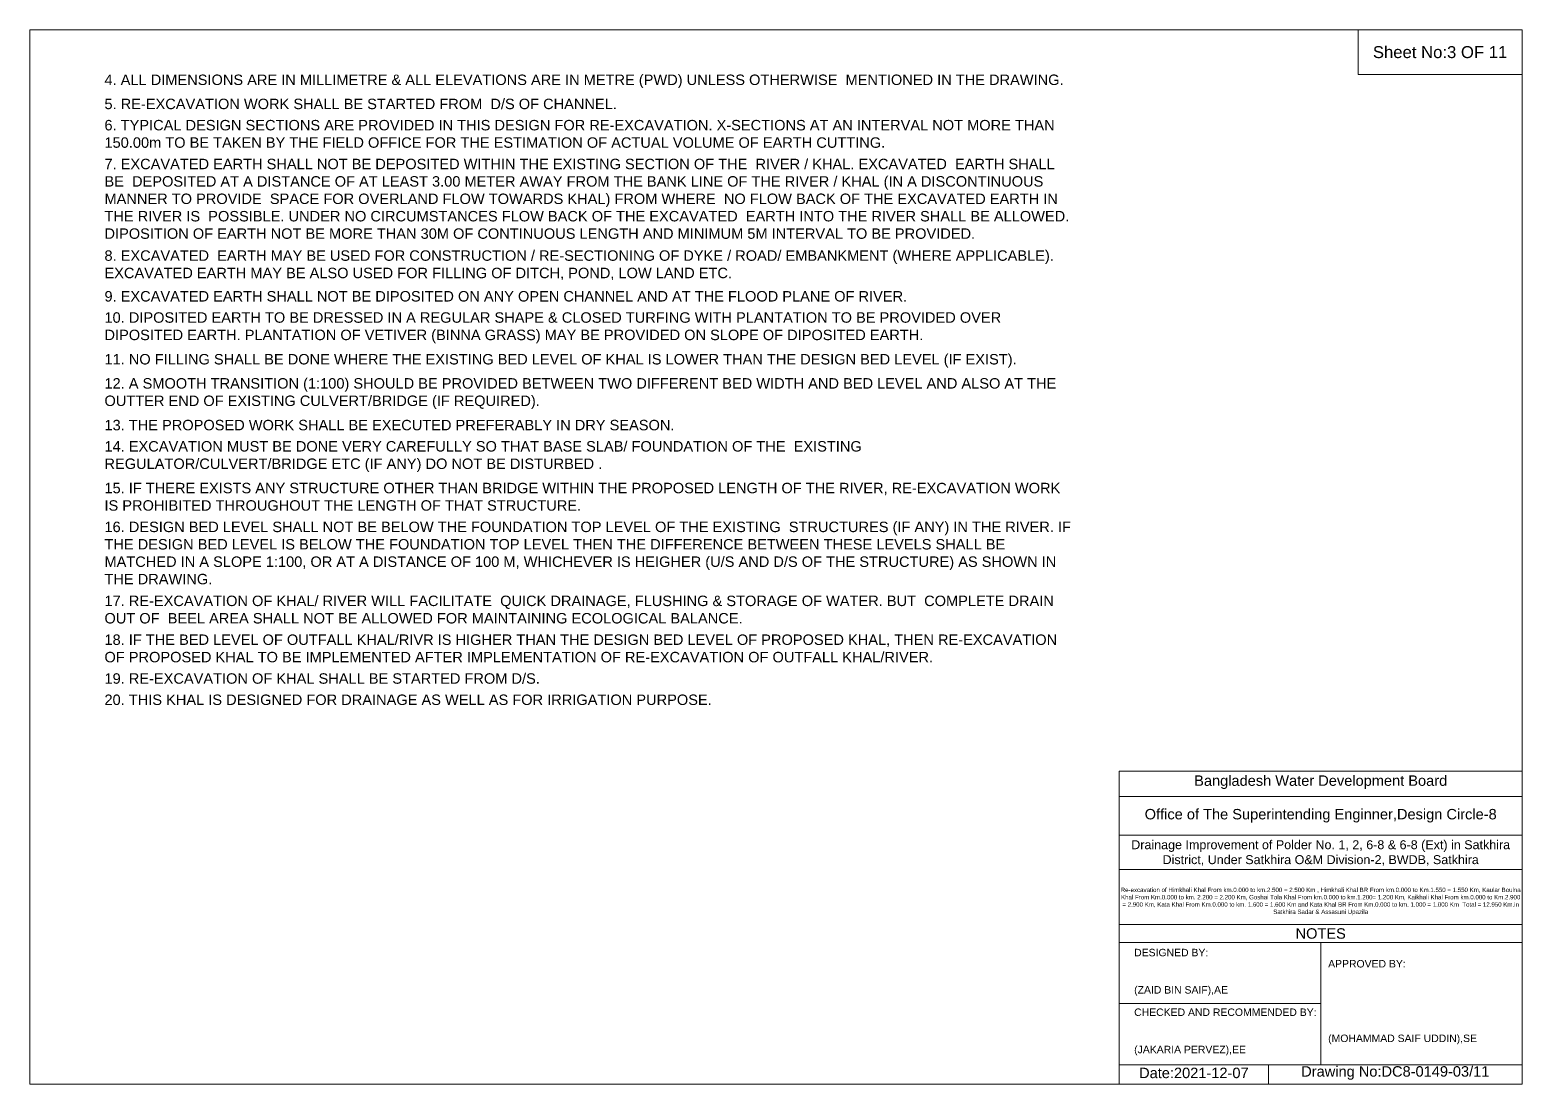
# Model space of a CAD drawing. Header units: inches. Extents: x 91000 to 628000, y -5656 to 0.
# Drawn here: x 390000 to 398000, y -5656 to 0 of the extents above; entities that cross this region are included whole.
import ezdxf

# ---------------------------------------------------------------- set-up
doc = ezdxf.new("R2010")
doc.units = ezdxf.units.IN
doc.header["$LTSCALE"] = 7
doc.header["$MEASUREMENT"] = 0
doc.layers.add('Cross Section Labels', color=7, linetype='Continuous', lineweight=9)
doc.styles.get("Standard").update_dxf_attribs({"font": 'arial.ttf'})

msp = doc.modelspace()

# ---------------------------------------------------------------- linework, layer by layer
at = {"layer": 'Cross Section Labels'}
for points in [[(390000, 0), (398000, 0), (398000, -5656), (390000, -5656)], [(397120, 0), (398000, 0), (398000, -240), (397120, -240)]]:
    msp.add_lwpolyline(points, close=True, dxfattribs=at)
for points in [[(395840, -5656), (395840, -3976), (398000, -3976)], [(395840, -4112), (398000, -4112)], [(395840, -4320), (398000, -4320)], [(395840, -4504), (398000, -4504)], [(395840, -4800), (398000, -4800)], [(395840, -4896), (398000, -4896)], [(396920, -4896), (396920, -5552)], [(395840, -5224), (396920, -5224)], [(395840, -5552), (398000, -5552)], [(396640, -5552), (396640, -5656)]]:
    msp.add_lwpolyline(points, dxfattribs=at)

# ---------------------------------------------------------------- texts
at = {"layer": 'Cross Section Labels', "attachment_point": 5}
for s, insert, char_height in [('Sheet No:3 OF 11', (397560, -120), 64), ('Bangladesh Water Development Board', (396920, -4036), 56), ('Office of The Superintending Enginner,Design Circle-8', (396920, -4216), 56)]:
    msp.add_mtext(s, dxfattribs=dict(at, insert=insert, char_height=char_height))
at = {"layer": 'Cross Section Labels'}
for s, insert, char_height, width, attachment_point in [('4. ALL DIMENSIONS ARE IN MILLIMETRE & ALL ELEVATIONS ARE IN METRE (PWD) UNLESS OTHERWISE  MENTIONED IN THE DRAWING.', (390400, -240), 56, 5200, 1), ('5. RE-EXCAVATION WORK SHALL BE STARTED FROM  D/S OF CHANNEL.', (390400, -369.5), 56, 5200, 1), ('6. TYPICAL DESIGN SECTIONS ARE PROVIDED IN THIS DESIGN FOR RE-EXCAVATION. X-SECTIONS AT AN INTERVAL NOT MORE THAN 150.00m TO BE TAKEN BY THE FIELD OFFICE FOR THE ESTIMATION OF ACTUAL VOLUME OF EARTH CUTTING.', (390400, -483.4), 56, 5200, 1), ('7. EXCAVATED EARTH SHALL NOT BE DEPOSITED WITHIN THE EXISTING SECTION OF THE  RIVER / KHAL. EXCAVATED  EARTH SHALL BE  DEPOSITED AT A DISTANCE OF AT LEAST 3.00 METER AWAY FROM THE BANK LINE OF THE RIVER / KHAL (IN A DISCONTINUOUS  MANNER TO PROVIDE  SPACE FOR OVERLAND FLOW TOWARDS KHAL) FROM WHERE  NO FLOW BACK OF THE EXCAVATED EARTH IN THE RIVER IS  POSSIBLE. UNDER NO CIRCUMSTANCES FLOW BACK OF THE EXCAVATED  EARTH INTO THE RIVER SHALL BE ALLOWED. DIPOSITION OF EARTH NOT BE MORE THAN 30M OF CONTINUOUS LENGTH AND MINIMUM 5M INTERVAL TO BE PROVIDED.', (390400, -691.7), 56, 5200, 1), ('8. EXCAVATED  EARTH MAY BE USED FOR CONSTRUCTION / RE-SECTIONING OF DYKE / ROAD/ EMBANKMENT (WHERE APPLICABLE). EXCAVATED EARTH MAY BE ALSO USED FOR FILLING OF DITCH, POND, LOW LAND ETC.', (390400, -1183), 56, 5200, 1), ('9. EXCAVATED EARTH SHALL NOT BE DIPOSITED ON ANY OPEN CHANNEL AND AT THE FLOOD PLANE OF RIVER.', (390400, -1401.4), 56, 5200, 1), ('10. DIPOSITED EARTH TO BE DRESSED IN A REGULAR SHAPE & CLOSED TURFING WITH PLANTATION TO BE PROVIDED OVER DIPOSITED EARTH. PLANTATION OF VETIVER (BINNA GRASS) MAY BE PROVIDED ON SLOPE OF DIPOSITED EARTH.^J', (390400, -1515.3), 56, 5200, 1), ('11. NO FILLING SHALL BE DONE WHERE THE EXISTING BED LEVEL OF KHAL IS LOWER THAN THE DESIGN BED LEVEL (IF EXIST).', (390400, -1739.1), 56, 5200, 1), ('12. A SMOOTH TRANSITION (1:100) SHOULD BE PROVIDED BETWEEN TWO DIFFERENT BED WIDTH AND BED LEVEL AND ALSO AT THE OUTTER END OF EXISTING CULVERT/BRIDGE (IF REQUIRED).', (390400, -1868.6), 56, 5200, 1), ('13. THE PROPOSED WORK SHALL BE EXECUTED PREFERABLY IN DRY SEASON.', (390400, -2092.3), 56, 5200, 1), ('14. EXCAVATION MUST BE DONE VERY CAREFULLY SO THAT BASE SLAB/ FOUNDATION OF THE  EXISTING REGULATOR/CULVERT/BRIDGE ETC (IF ANY) DO NOT BE DISTURBED .^J', (390400, -2206.3), 56, 5200, 1), ('15. IF THERE EXISTS ANY STRUCTURE OTHER THAN BRIDGE WITHIN THE PROPOSED LENGTH OF THE RIVER, RE-EXCAVATION WORK IS PROHIBITED THROUGHOUT THE LENGTH OF THAT STRUCTURE.', (390400, -2430.1), 56, 5200, 1), ('16. DESIGN BED LEVEL SHALL NOT BE BELOW THE FOUNDATION TOP LEVEL OF THE EXISTING  STRUCTURES (IF ANY) IN THE RIVER. IF THE DESIGN BED LEVEL IS BELOW THE FOUNDATION TOP LEVEL THEN THE DIFFERENCE BETWEEN THESE LEVELS SHALL BE MATCHED IN A SLOPE 1:100, OR AT A DISTANCE OF 100 M, WHICHEVER IS HEIGHER (U/S AND D/S OF THE STRUCTURE) AS SHOWN IN THE DRAWING.', (390400, -2638.4), 56, 5200, 1), ('17. RE-EXCAVATION OF KHAL/ RIVER WILL FACILITATE  QUICK DRAINAGE, FLUSHING & STORAGE OF WATER. BUT  COMPLETE DRAIN OUT OF  BEEL AREA SHALL NOT BE ALLOWED FOR MAINTAINING ECOLOGICAL BALANCE.', (390400, -3035.3), 56, 5200, 1), ('18. IF THE BED LEVEL OF OUTFALL KHAL/RIVR IS HIGHER THAN THE DESIGN BED LEVEL OF PROPOSED KHAL, THEN RE-EXCAVATION OF PROPOSED KHAL TO BE IMPLEMENTED AFTER IMPLEMENTATION OF RE-EXCAVATION OF OUTFALL KHAL/RIVER.', (390400, -3243.6), 56, 5200, 1), ('19. RE-EXCAVATION OF KHAL SHALL BE STARTED FROM D/S.', (390400, -3451.8), 56, 5200, 1), ('20. THIS KHAL IS DESIGNED FOR DRAINAGE AS WELL AS FOR IRRIGATION PURPOSE.^J', (390400, -3565.8), 56, 5200, 1), ('Drainage Improvement of Polder No. 1, 2, 6-8 & 6-8 (Ext) in Satkhira District, Under Satkhira O&M Division-2, BWDB, Satkhira', (396920, -4416), 48, 2240, 5), ('Re-excavation of Himkhali Khal From km.0.000 to km.2.500 = 2.500 Km , Himkhali Khal BR From km.0.000 to Km.1.550 = 1.550 Km, Kaular Boulna Khal From Km.0.000 to km. 2.200 = 2.200 Km, Goshai Tola Khal From km.0.000 to km.1.200= 1.200 Km, Kaikhali Khal From km.0.000 to Km.2.900 = 2.900 Km, Kata Khal From Km.0.000 to km. 1.600 = 1.600 Km and Kata Khal BR From Km.0.000 to km. 1.000 = 1.000 Km  Total = 12.950 Km.in Satkhira Sadar & Assasuni Upazila', (396920, -4676), 23.4814, 2160, 5), ('NOTES', (396920, -4848), 56, 2240, 5), ('DESIGNED BY:^J^J^J(ZAID BIN SAIF),AE', (395920, -5056), 40, 1120, 4), ('APPROVED BY:^J^J^J^J^J^J(MOHAMMAD SAIF UDDIN),SE', (396960, -5216), 40, 1120, 4), ('CHECKED AND RECOMMENDED BY:^J^J^J(JAKARIA PERVEZ),EE', (395920, -5376), 40, 1120, 4), ('Date:2021-12-07', (396240, -5596), 56, 1120, 5), ('Drawing No:DC8-0149-03/11', (397320, -5596), 56, 1760, 5)]:
    msp.add_mtext(s, dxfattribs=dict(at, insert=insert, char_height=char_height, width=width, attachment_point=attachment_point))

doc.saveas('drawing.dxf')
